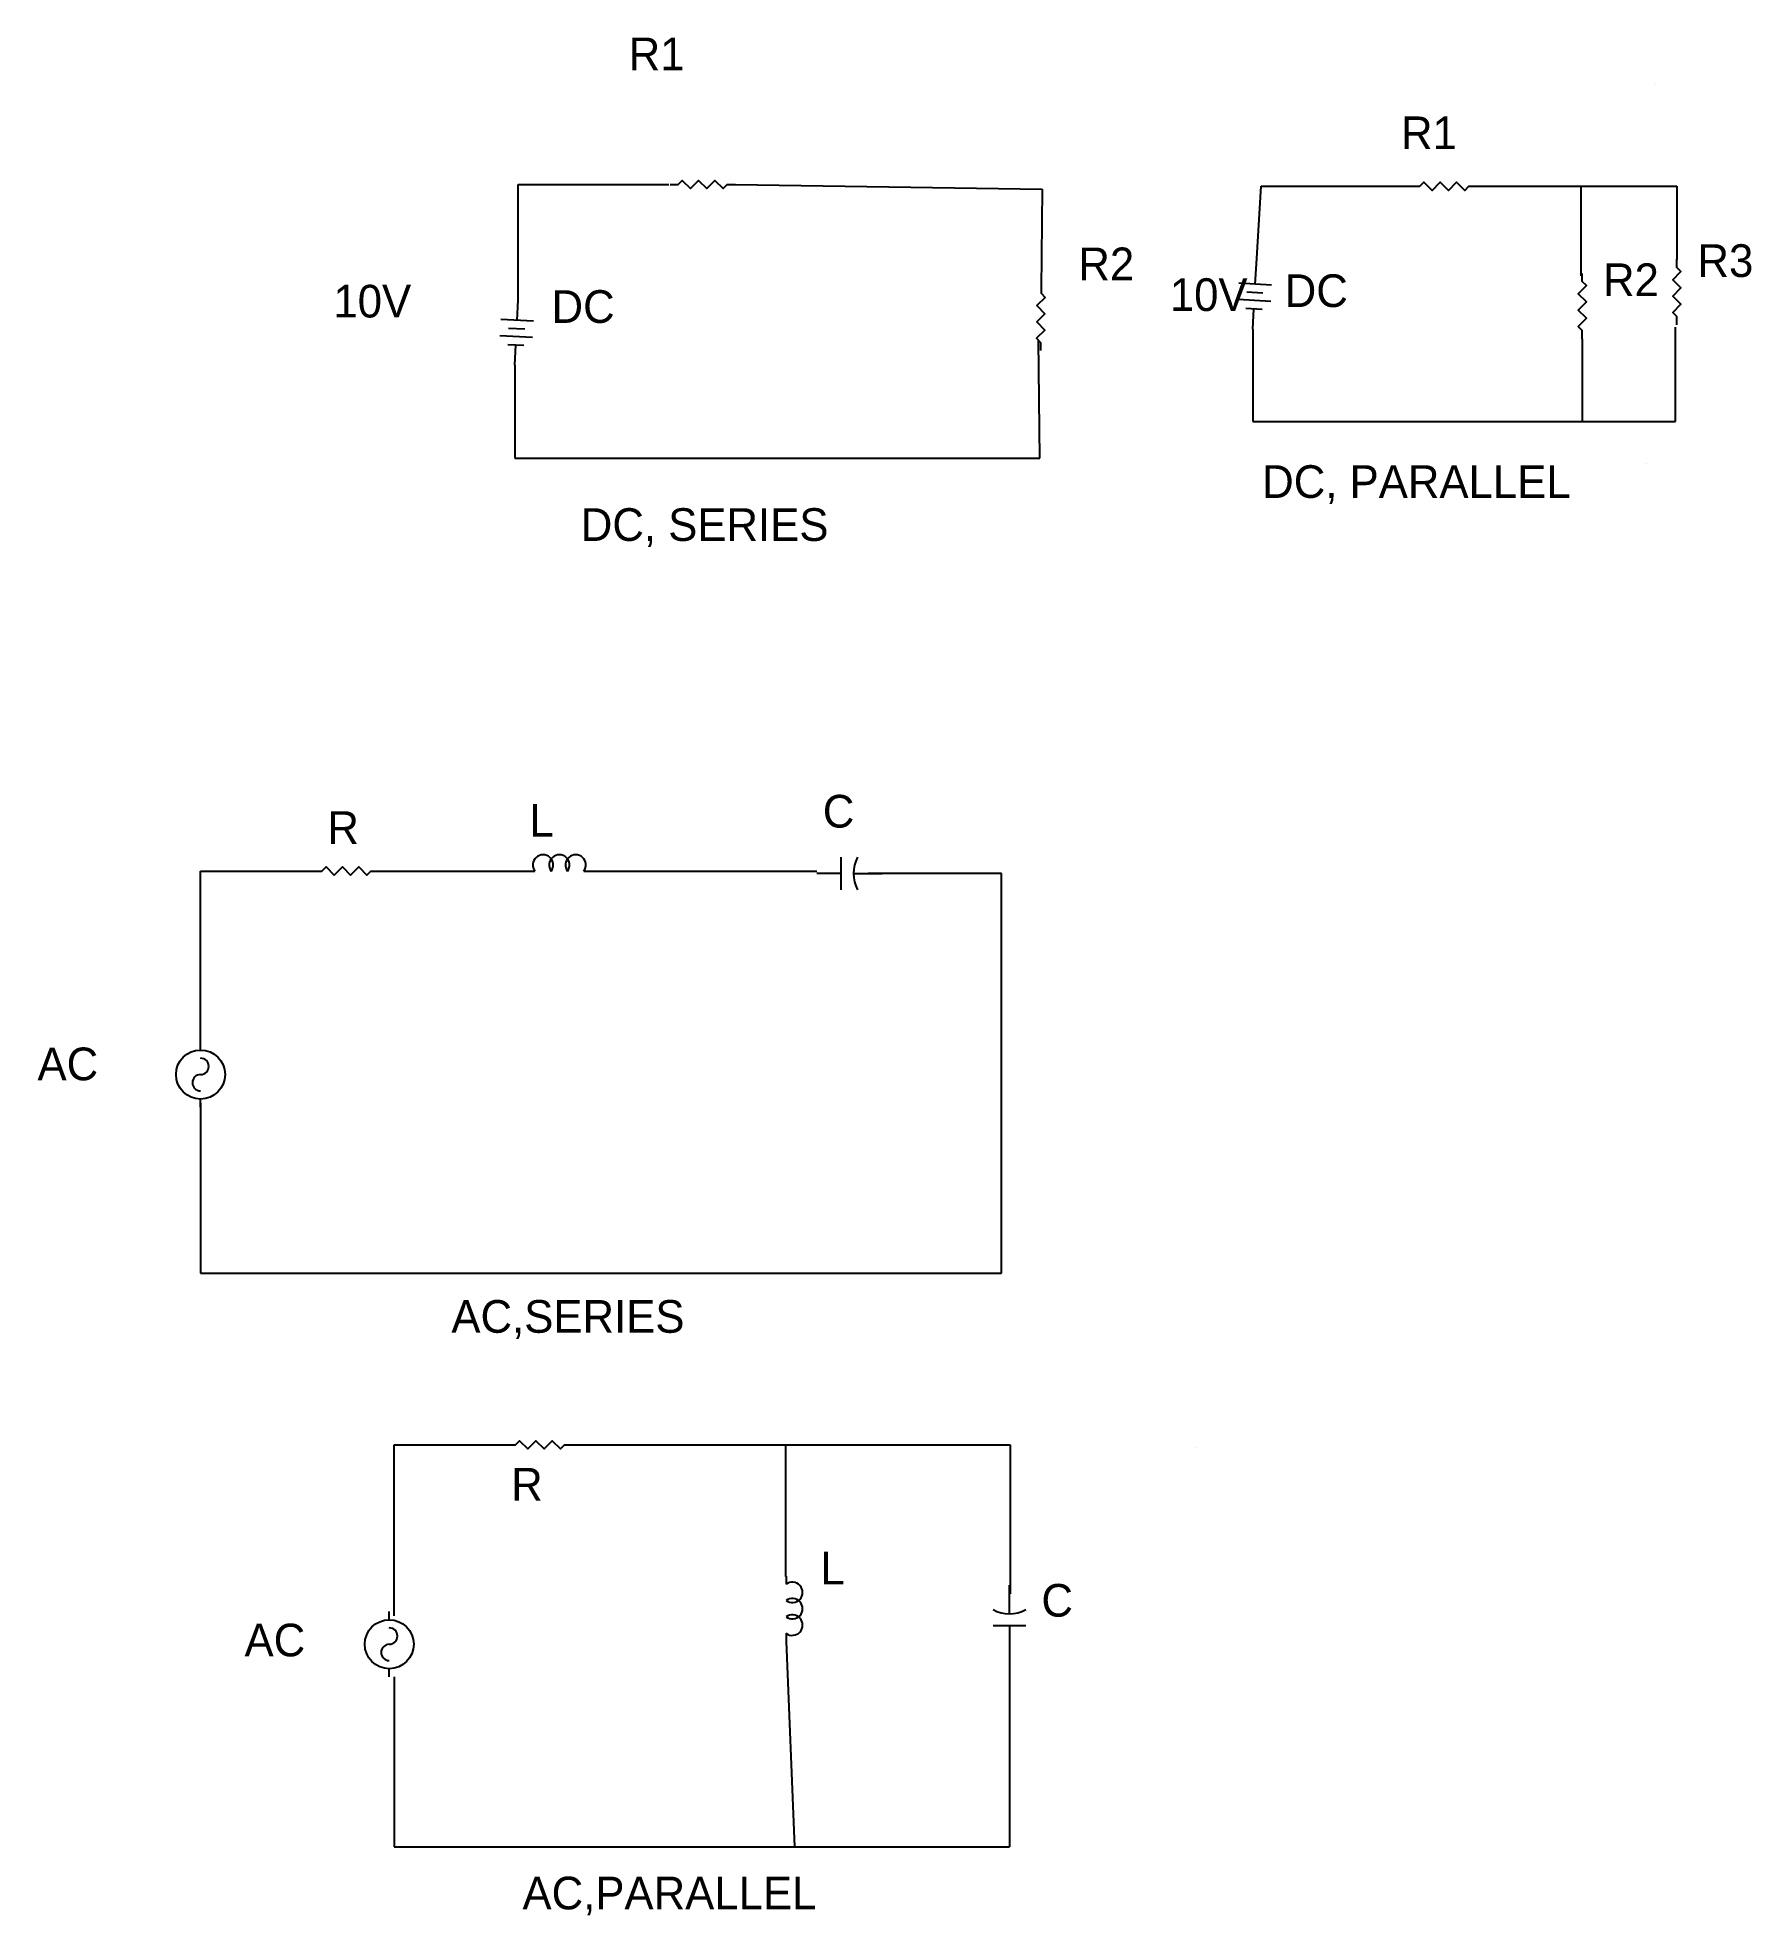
# Model space of a CAD drawing. Header units: inches. Extents: x 2.5 to 13, y -4.1 to 7.4.
import ezdxf

# ---------------------------------------------------------------- set-up
doc = ezdxf.new("R2010")
doc.units = ezdxf.units.IN
doc.header["$MEASUREMENT"] = 0

# ---------------------------------------------------------------- blocks, each defined once
blk = doc.blocks.new('Resistor')
at = {"color": 7}
blk.add_lwpolyline([(0, 0), (0.05, 0), (0.075, 0.025), (0.125, -0.025), (0.175, 0.025), (0.225, -0.025), (0.275, 0.025), (0.325, -0.025), (0.35, 0), (0.4, 0)], dxfattribs=at)
blk = doc.blocks.new('Battery')
at = {"color": 7}
for p, q in [((0, 0), (0.125, 0)), ((0.125, 0.05), (0.125, -0.05)), ((0.175, -0.1), (0.175, 0.1)), ((0.225, 0.05), (0.225, -0.05)), ((0.275, -0.1), (0.275, 0.1)), ((0.275, 0), (0.4, 0))]:
    blk.add_line(p, q, dxfattribs=at)
blk = doc.blocks.new('Generator - AC')
at = {"color": 7}
for p, q in [((0, 0), (0.05, 0)), ((0.35, 0), (0.4, 0))]:
    blk.add_line(p, q, dxfattribs=at)
blk.add_circle((0.2, 0), 0.15, dxfattribs=at)
for centre, start, end in [((0.15, 0), 0, 180), ((0.25, 0), 180, 0)]:
    blk.add_arc(centre, 0.05, start, end, dxfattribs=at)
blk = doc.blocks.new('Inductor')
at = {"color": 7}
for p, q in [((0, 0), (0.05, 0)), ((0.35, 0), (0.4, 0))]:
    blk.add_line(p, q, dxfattribs=at)
for centre in [(0.1, 0.0375), (0.2, 0.0375), (0.3, 0.0375)]:
    blk.add_arc(centre, 0.0625, 323.1301, 216.8699, dxfattribs=at)
blk = doc.blocks.new('Capacitor')
at = {"color": 7}
for p, q in [((0.15, 0), (0, 0)), ((0.15, -0.1), (0.15, 0.1)), ((0.225, 0), (0.4, 0))]:
    blk.add_line(p, q, dxfattribs=at)
blk.add_arc((0.4375, 0), 0.2125, 151.9275, 208.0725, dxfattribs=at)

msp = doc.modelspace()

# ---------------------------------------------------------------- linework, layer by layer
for p, q in [((12.424, 7.094), (12.424, 7.094)), ((5.466, 5.768), (5.466, 6.475)), ((5.466, 6.475), (6.388, 6.475)), ((6.795, 6.475), (8.672, 6.446)), ((8.672, 6.446), (8.666, 5.834)), ((9.984, 5.989), (10.012, 6.464)), ((10.012, 6.464), (10.934, 6.464)), ((11.334, 6.464), (11.97, 6.464)), ((11.97, 6.464), (12.557, 6.464)), ((11.97, 6.464), (11.97, 5.915)), ((12.557, 6.464), (12.557, 6.016)), ((11.97, 5.915), (11.97, 5.915)), ((8.658, 4.8), (8.651, 5.522)), ((9.961, 5.59), (9.961, 5.024)), ((11.978, 5.531), (11.978, 5.531)), ((11.978, 5.531), (11.978, 5.024)), ((12.549, 5.024), (12.549, 5.602)), ((5.445, 5.369), (5.445, 4.8)), ((9.961, 5.024), (9.961, 5.024)), ((9.961, 5.024), (12.549, 5.024)), ((12.549, 5.024), (12.549, 5.024)), ((5.445, 4.8), (8.658, 4.8)), ((12.369, 4.766), (12.369, 4.766)), ((3.522, 1.229), (3.522, 2.274)), ((3.522, 2.274), (4.215, 2.274)), ((4.615, 2.274), (4.615, 2.274)), ((4.615, 2.274), (5.543, 2.274)), ((5.918, 2.274), (7.293, 2.274)), ((7.293, 2.274), (7.293, 2.274)), ((8.424, 2.259), (7.608, 2.259)), ((8.424, -0.187), (8.424, 2.259)), ((8.424, 2.259), (8.424, 2.259)), ((3.522, 0.854), (3.522, -0.187)), ((3.522, -0.187), (8.424, -0.187)), ((4.706, -2.282), (4.706, -1.237)), ((4.706, -1.237), (5.399, -1.237)), ((5.799, -1.237), (5.799, -1.237)), ((5.799, -1.237), (6.727, -1.237)), ((6.727, -1.237), (6.727, -1.237)), ((6.727, -1.237), (7.102, -1.237)), ((7.102, -1.237), (8.477, -1.237)), ((7.102, -1.237), (7.102, -1.237)), ((7.102, -1.237), (7.102, -2.043)), ((8.477, -1.237), (8.477, -1.237)), ((8.477, -1.237), (8.477, -2.148)), ((9.608, -1.251), (9.608, -1.251)), ((7.102, -2.043), (7.102, -2.043)), ((7.106, -2.44), (7.157, -3.697)), ((8.472, -2.42), (8.472, -3.697)), ((4.706, -2.657), (4.706, -3.697)), ((4.706, -3.697), (8.472, -3.697))]:
    msp.add_line(p, q)

# ---------------------------------------------------------------- block references
for name, p in [('Resistor', (6.395, 6.475)), ('Resistor', (10.934, 6.464)), ('Resistor', (4.215, 2.274)), ('Inductor', (5.518, 2.274)), ('Capacitor', (7.293, 2.259)), ('Resistor', (5.399, -1.237))]:
    msp.add_blockref(name, p)
for name, p, rotation in [('Battery', (9.961, 5.59), 86.66128309322738), ('Resistor', (12.557, 5.617), 90), ('Resistor', (11.978, 5.531), 90), ('Battery', (5.445, 5.369), 87.06156069681205), ('Resistor', (8.666, 5.859), 269.5515686919869), ('Generator - AC', (3.522, 0.829), 90), ('Inductor', (7.106, -2.04), 270), ('Capacitor', (8.472, -2.495), 90), ('Generator - AC', (4.677, -2.657), 90)]:
    msp.add_blockref(name, p, dxfattribs=dict(rotation=rotation))

# ---------------------------------------------------------------- texts
at = {"char_height": 0.2, "attachment_point": 1}
for s, insert, width in [('R1', (6.142, 7.374), 0.79788), ('R1', (10.869, 6.891), 0.41565), ('R3', (12.683, 6.109), 0.33572), ('R2', (12.105, 5.992), 0.26694), ('10V', (4.335, 5.861), 0.7857), ('10V', (9.454, 5.901), 0.34371), ('DC', (10.157, 5.925), 0.30375), ('DC', (5.67, 5.828), 0.37452), ('DC, PARALLEL', (10.019, 4.757), 2.55576), ('DC, SERIES', (5.849, 4.494), 2.37469), ('L', (5.534, 2.684), 0.35236), ('C', (7.33, 2.74), 0.18531), ('R', (4.298, 2.64), 0.40362), ('AC', (2.524, 1.194), 0.75241), ('AC,SERIES', (5.057, -0.351), 4.2116), ('R', (5.423, -1.378), 0.39486), ('L', (7.316, -1.891), 0.47096), ('AC', (3.791, -2.331), 0.71403), ('AC,PARALLEL', (5.492, -3.879), 5.15014)]:
    msp.add_mtext(s, dxfattribs=dict(at, insert=insert, width=width))
for s, insert in [('R2', (8.894, 6.089)), ('C', (8.668, -2.088))]:
    msp.add_mtext(s, dxfattribs=dict(at, insert=insert))

doc.saveas('drawing.dxf')
